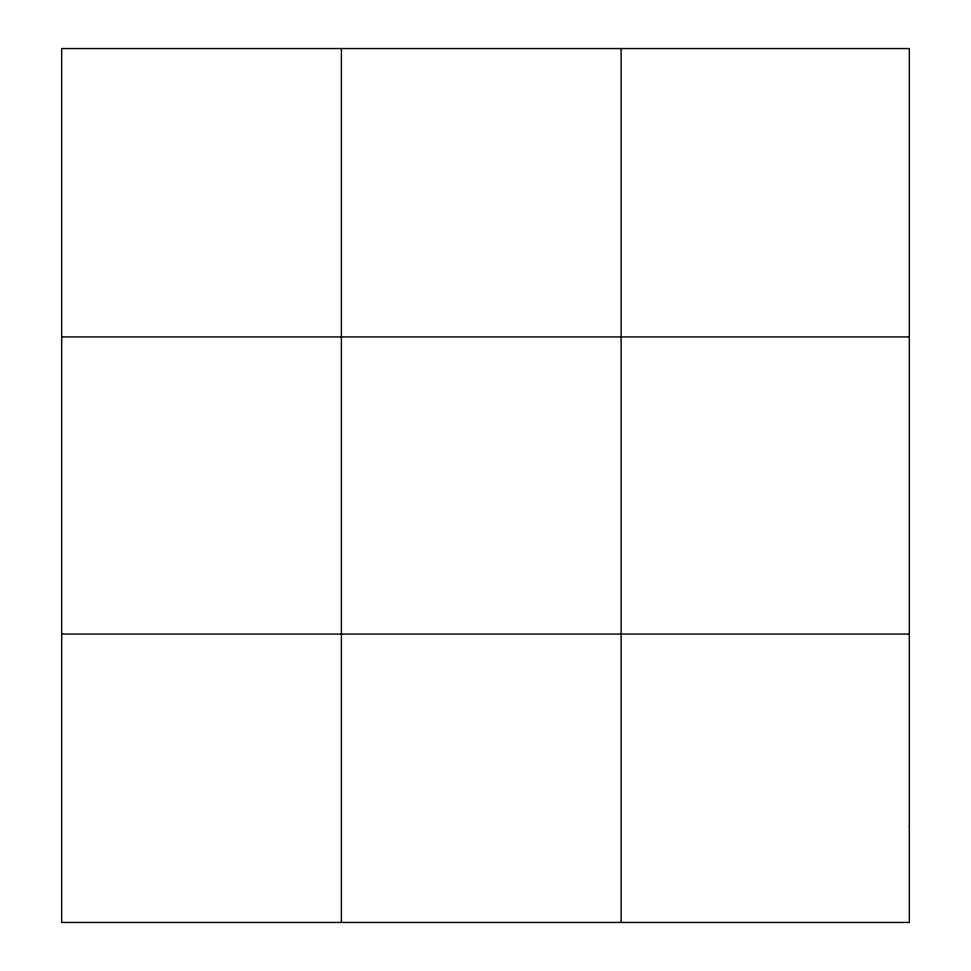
<?xml version="1.0" encoding="UTF-8"?>
<svg xmlns="http://www.w3.org/2000/svg" width="971" height="971" viewBox="0 0 971 971"><rect width="100%" height="100%" fill="white"/><g stroke="black" fill="none" stroke-linecap="round" stroke-linejoin="round"><path stroke-width="1.46" d="M341.391 922.45L341.391 48.55M621.124 922.45L621.124 48.55M61.671 336.937L909.329 336.937M61.671 634.063L909.329 634.063M909.329 826.321L909.329 922.45L61.671 922.45L61.671 48.55L909.329 48.55L909.329 826.321"/></g></svg>
